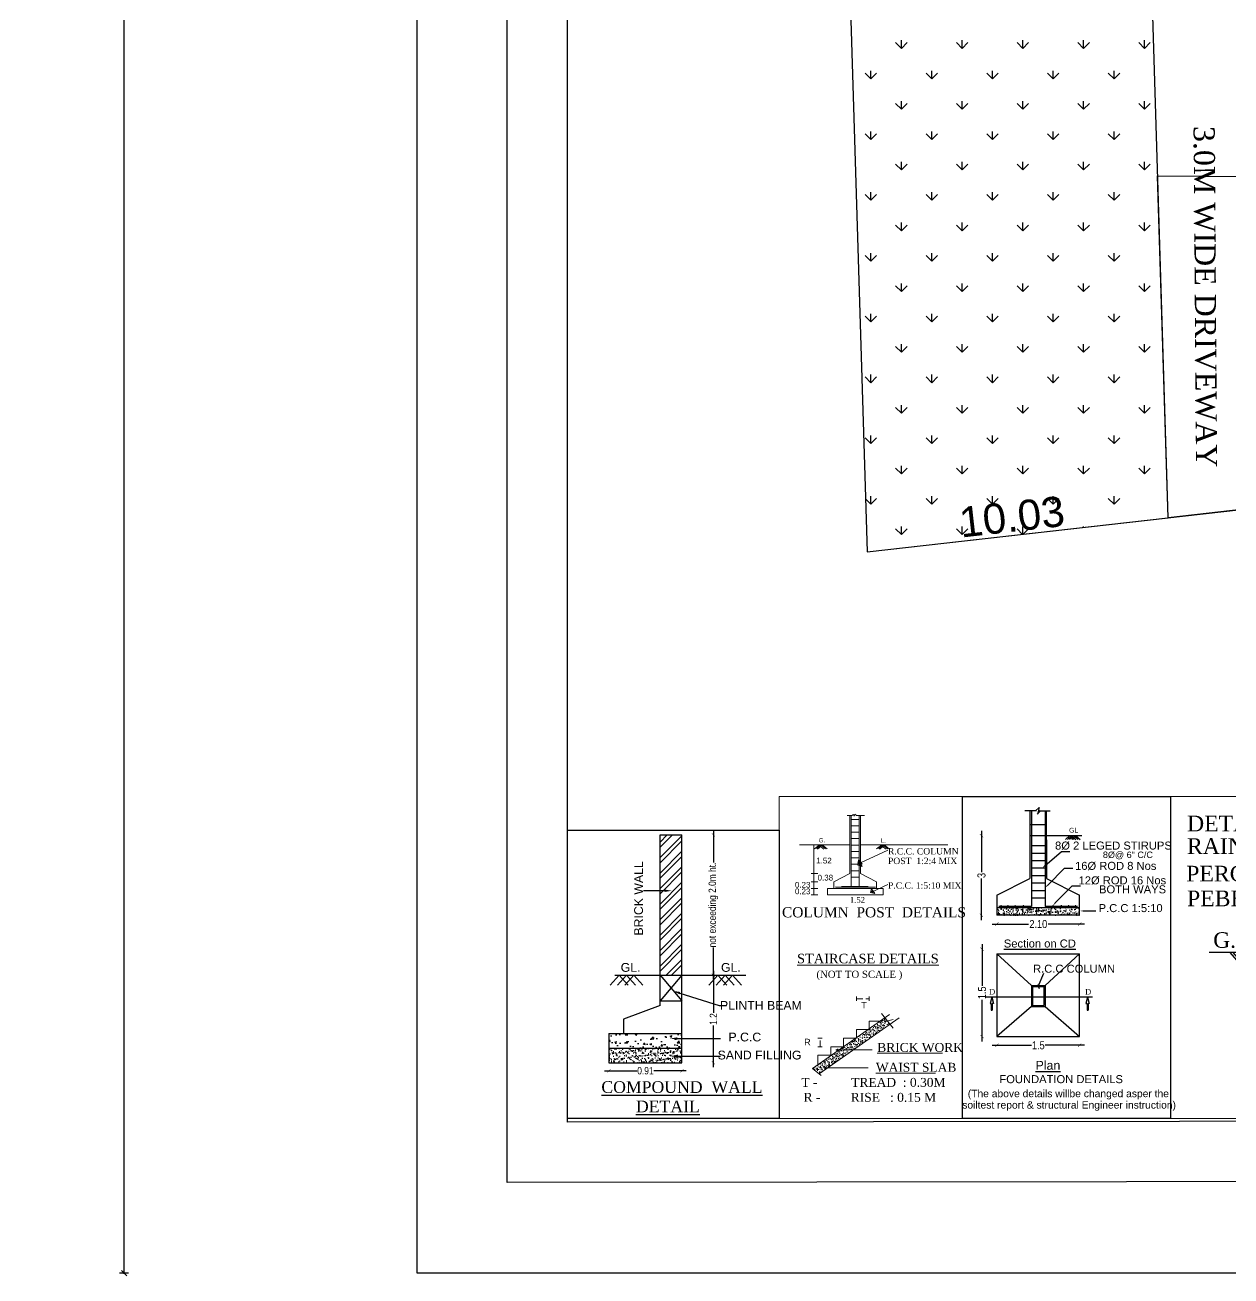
# Model space of a CAD drawing. Header units: metres. Extents: x 0 to 2231, y 0 to 2243.
# Drawn here: x 1874.07 to 1913.99, y 2121.36 to 2162.76 of the extents above; entities that cross this region are included whole.
import ezdxf

# ---------------------------------------------------------------- set-up
doc = ezdxf.new("R2010")
doc.units = ezdxf.units.M
doc.linetypes.add('DASHED2', pattern=[0.375, 0.25, -0.125])
for name, color, linetype in [('00', 7, 'Continuous'), ('AS_AT_SITE', 6, 'Continuous'), ('FMB_OR_PLR', 70, 'Continuous'), ('OSR_PLAN', 7, 'Continuous'), ('PLOT_BOUNDARY', 70, 'Continuous'), ('SUPER_IMPOSED', 5, 'Continuous'), ('TWO_WHEELER_DRIVE_WAY', 7, 'Continuous')]:
    doc.layers.add(name, color=color, linetype=linetype)
doc.styles.add('00', font='romantic.ttf')
doc.styles.add('DIM', font='swissc.ttf')
doc.styles.add('RD', font='swissel.ttf')
doc.styles.add('rt', font='times.ttf')
doc.styles.get("Standard").update_dxf_attribs({"font": 'arial.ttf'})
doc.dimstyles.new('APP', dxfattribs={"dimscale": 0, "dimtxt": 0.23, "dimasz": 0.1, "dimexe": 0.18, "dimexo": 0.0625, "dimgap": 0, "dimtad": 0, "dimzin": 4, "dimdsep": 46, "dimtxsty": 'Standard', "dimblk1": 'OBLIQUE', "dimblk2": 'OBLIQUE', "dimsah": 1, "dimcen": 0.09, "dimse1": 1, "dimse2": 1, "dimclrt": 4, "dimadec": 0, "dimazin": 0, "dimtfac": 1, "dimtmove": 0, "dimatfit": 3, "dimldrblk": 'OBLIQUE', "dimfxl": 0, "dimtolj": 1, "dimtzin": 0, "dimarcsym": 0})
doc.dimstyles.new('Din', dxfattribs={"dimscale": 0, "dimtxt": 0.25, "dimasz": 0.1, "dimexe": 0.15, "dimexo": 0.15, "dimgap": 0.03, "dimtad": 0, "dimzin": 0, "dimdsep": 46, "dimtxsty": 'DIM', "dimblk": 'ARCHTICK', "dimcen": 0.09, "dimdle": 0.15, "dimse1": 1, "dimse2": 1, "dimclrd": 256, "dimclre": 256, "dimclrt": 7, "dimadec": 0, "dimazin": 3, "dimtfac": 1, "dimtofl": 0, "dimtmove": 1, "dimatfit": 3, "dimfxl": 0, "dimtolj": 1, "dimtzin": 0, "dimarcsym": 0})
doc.dimstyles.get("Standard").update_dxf_attribs({"dimtxt": 0.18, "dimasz": 0.18, "dimexe": 0.18, "dimexo": 0.0625, "dimgap": 0.09, "dimtad": 0, "dimtih": 1, "dimtoh": 1, "dimdec": 4, "dimzin": 0, "dimdsep": 46, "dimtxsty": 'Standard', "dimcen": 0.09, "dimadec": 0, "dimazin": 0, "dimtfac": 1, "dimtdec": 4, "dimtofl": 0, "dimtmove": 0, "dimatfit": 3, "dimfxl": 0, "dimtolj": 1, "dimtzin": 0, "dimarcsym": 0})
doc.dimstyles.new('STANDARD$0', dxfattribs={"dimtxt": 0.25, "dimasz": 0.18, "dimexe": 0.15, "dimexo": 0.15, "dimgap": 0.1, "dimtad": 0, "dimzin": 0, "dimdsep": 46, "dimtxsty": 'Standard', "dimblk": 'OBLIQUE', "dimcen": 0.0625, "dimdle": 0.02, "dimadec": 0, "dimazin": 0, "dimtfac": 1, "dimtix": 1, "dimtofl": 0, "dimtmove": 2, "dimatfit": 3, "dimldrblk": 'OBLIQUE', "dimfxl": 0, "dimtolj": 1, "dimtzin": 0, "dimarcsym": 0})

# ---------------------------------------------------------------- blocks, each defined once
blk = doc.blocks.new('*D378')
at = {"layer": 'Defpoints', "color": 0}
for p in [(2010.057, 2157.543), (1901.946, 2145.323), (1902.107, 2143.894)]:
    blk.add_point(p, dxfattribs=at)
at = {"color": 0, "insert": (1962.949, 2150.771), "char_height": 1.2, "attachment_point": 5, "rotation": 6.4491}
blk.add_mtext('\\A1;108.80', dxfattribs=at)
blk = doc.blocks.new('*D464')
at = {"layer": 'Defpoints', "color": 0}
for p in [(1899.35, 2201.67), (1900.22, 2201.697), (1901.946, 2145.323)]:
    blk.add_point(p, dxfattribs=at)
at = {"color": 0, "insert": (1900.072, 2178.099), "char_height": 1.2, "attachment_point": 5, "rotation": 180}
blk.add_mtext('\\A1;56.4000', dxfattribs=at)
blk = doc.blocks.new('*D465')
at = {"layer": 'Defpoints', "color": 0}
for p in [(1911.842, 2147.06), (1911.911, 2146.449), (1901.946, 2145.323)]:
    blk.add_point(p, dxfattribs=at)
at = {"color": 0, "insert": (1906.739, 2146.483), "char_height": 1, "attachment_point": 5, "rotation": 6.4491}
blk.add_mtext('\\A1;10.03', dxfattribs=at)
blk = doc.blocks.new('*D467')
at = {"layer": 'Defpoints', "color": 0}
for p in [(1910.22, 2201.697), (1911.26, 2146.429), (1911.911, 2146.449)]:
    blk.add_point(p, dxfattribs=at)
at = {"color": 0, "insert": (1910.416, 2174), "char_height": 1, "attachment_point": 5, "rotation": 180}
blk.add_mtext('\\A1;55.2730', dxfattribs=at)
blk = doc.blocks.new('*D468')
at = {"layer": 'Defpoints', "color": 0}
for p in [(1900.22, 2201.696), (1901.002, 2201.72), (1901.946, 2145.323)]:
    blk.add_point(p, dxfattribs=at)
at = {"color": 0, "insert": (1901.865, 2173.534), "char_height": 1, "attachment_point": 5, "rotation": 91.7529}
blk.add_mtext('\\A1;56.40', dxfattribs=at)
blk = doc.blocks.new('_Oblique')
at = {"color": 0, "lineweight": -2}
blk.add_line((-0.5, -0.5), (0.5, 0.5), dxfattribs=at)
blk = doc.blocks.new('_ArchTick')
at = {"color": 0, "linetype": 'ByBlock', "const_width": 0.15}
blk.add_lwpolyline([(-0.5, -0.5), (0.5, 0.5)], dxfattribs=at)
blk = doc.blocks.new('*D25')
at = {"lineweight": -2}
for p, q in [((0.616, 5.444), (0.616, 4.144)), ((0.616, 2.413), (0.616, 3.713))]:
    blk.add_line(p, q, dxfattribs=at)
at = {"layer": 'Defpoints', "color": 0}
for p in [(0.616, 5.294), (1.021, 5.294), (1.021, 2.563)]:
    blk.add_point(p, dxfattribs=at)
at = {"lineweight": -2, "xscale": 0.1, "yscale": 0.1, "zscale": 0.1}
for p, rotation in [((0.616, 5.294), 90), ((0.616, 2.563), 270)]:
    blk.add_blockref('_ArchTick', p, dxfattribs=dict(at, rotation=rotation))
at = {"color": 7, "insert": (0.616, 3.929), "char_height": 0.25, "attachment_point": 5, "rotation": 90, "style": 'DIM'}
blk.add_mtext('\\A1;1.5', dxfattribs=at)
blk = doc.blocks.new('*D26')
at = {"lineweight": -2}
for p, q in [((0.929, 2.289), (2.157, 2.289)), ((3.816, 2.289), (2.588, 2.289))]:
    blk.add_line(p, q, dxfattribs=at)
at = {"layer": 'Defpoints', "color": 0}
for p in [(1.079, 2.563), (3.666, 2.563), (3.666, 2.289)]:
    blk.add_point(p, dxfattribs=at)
at = {"lineweight": -2, "xscale": 0.1, "yscale": 0.1, "zscale": 0.1, "rotation": 180}
blk.add_blockref('_ArchTick', (1.079, 2.289), dxfattribs=at)
at = {"lineweight": -2, "xscale": 0.1, "yscale": 0.1, "zscale": 0.1}
blk.add_blockref('_ArchTick', (3.666, 2.289), dxfattribs=at)
at = {"color": 7, "insert": (2.373, 2.289), "char_height": 0.25, "attachment_point": 5, "style": 'DIM'}
blk.add_mtext('\\A1;1.5', dxfattribs=at)
blk = doc.blocks.new('*D27')
at = {"lineweight": -2}
for p, q in [((0.598, 8.986), (0.598, 7.692)), ((0.598, 6.201), (0.598, 7.496))]:
    blk.add_line(p, q, dxfattribs=at)
at = {"layer": 'Defpoints', "color": 0}
for p in [(0.598, 8.836), (2.719, 8.836), (1.685, 6.351)]:
    blk.add_point(p, dxfattribs=at)
at = {"lineweight": -2, "xscale": 0.1, "yscale": 0.1, "zscale": 0.1}
for p, rotation in [((0.598, 8.836), 90), ((0.598, 6.351), 270)]:
    blk.add_blockref('_ArchTick', p, dxfattribs=dict(at, rotation=rotation))
at = {"color": 7, "insert": (0.598, 7.594), "char_height": 0.25, "attachment_point": 5, "rotation": 90, "style": 'DIM'}
blk.add_mtext('\\A1;3', dxfattribs=at)
blk = doc.blocks.new('*D28')
at = {"lineweight": -2}
for p, q in [((0.929, 6.076), (2.068, 6.076)), ((3.816, 6.076), (2.677, 6.076))]:
    blk.add_line(p, q, dxfattribs=at)
at = {"layer": 'Defpoints', "color": 0}
for p in [(1.079, 6.351), (3.666, 6.351), (3.666, 6.076)]:
    blk.add_point(p, dxfattribs=at)
at = {"lineweight": -2, "xscale": 0.1, "yscale": 0.1, "zscale": 0.1, "rotation": 180}
blk.add_blockref('_ArchTick', (1.079, 6.076), dxfattribs=at)
at = {"lineweight": -2, "xscale": 0.1, "yscale": 0.1, "zscale": 0.1}
blk.add_blockref('_ArchTick', (3.666, 6.076), dxfattribs=at)
at = {"color": 7, "insert": (2.373, 6.076), "char_height": 0.25, "attachment_point": 5, "style": 'DIM'}
blk.add_mtext('\\A1;2.10', dxfattribs=at)
blk = doc.blocks.new('A$C70107E65')
at = {"layer": '00', "lineweight": 5}
h = blk.add_hatch(dxfattribs=at)
h.set_pattern_fill('AR-CONC', scale=0.027986, style=0)
h.set_pattern_definition([(50, (-79.38263, -17.2793), (0.2007343, -0.01756198), [0.0209897, -0.23088666]), (355, (-79.38263, -17.2793), (-0.0388313, 0.21051046), [0.01679176, -0.18470933]), (100.4514, (-79.3659, -17.28076), (0.16190315, 0.19294835), [0.0178385, -0.19622347]), (46.1842, (-79.38263, -17.22332), (0.2986809, -0.0463226), [0.0314845, -0.34633]), (96.6356, (-79.35774, -17.22718), (0.26157715, 0.2726192), [0.0267577, -0.2943352]), (351.1842, (-79.38263, -17.22332), (0.2615769, 0.2726194), [0.0251876, -0.277064]), (21, (-79.35465, -17.23732), (0.16705197, -0.11267798), [0.0209897, -0.23088666]), (326, (-79.35465, -17.23732), (0.06809487, 0.2029424), [0.01679176, -0.18470933]), (71.4514, (-79.34072, -17.2467), (0.2351469, 0.09026423), [0.0178385, -0.19622347]), (37.5, (-79.38263, -17.279296), (0.00340309, 0.093164545), [0, -0.18247043, 0, -0.18750795, 0, -0.18540898]), (7.5, (-79.38263, -17.2793), (0.07362333, 0.11038109), [0, -0.10690752, 0, -0.17827249, 0, -0.07066531]), (327.5, (-79.44504, -17.279296), (0.149396943, -0.006312265), [0, -0.06996565, 0, -0.21829284, 0, -0.2896578]), (317.5, (-79.47303, -17.2793), (0.163212, 0.02801564), [0, -0.09095535, 0, -0.14496884, 0, -0.20569902])])
h.paths.add_polyline_path([(4.757, 4.2), (4.551, 4.455), (3.94, 4.027), (3.94, 3.99), (3.887, 3.99), (3.437, 3.674), (3.437, 3.654), (3.408, 3.654), (2.933, 3.321), (2.933, 3.318), (2.929, 3.318), (1.717, 2.469), (1.818, 2.385), (1.976, 2.251)])
at = {"layer": '00', "color": 7, "lineweight": 5}
for p, q in [((3.075, 12.384), (3.262, 12.384)), ((3.182, 12.384), (3.075, 12.384)), ((3.182, 11.732), (3.182, 12.384)), ((3.238, 11.732), (3.238, 12.384)), ((3.262, 12.384), (3.328, 12.421)), ((3.328, 12.421), (3.352, 12.352)), ((3.352, 12.352), (3.378, 12.432)), ((3.378, 12.432), (3.448, 12.384)), ((3.448, 12.384), (3.759, 12.384)), ((3.546, 11.725), (3.546, 12.378)), ((3.602, 11.732), (3.602, 12.384)), ((3.238, 12.232), (3.546, 12.232)), ((3.238, 11.98), (3.546, 11.98)), ((3.182, 11.232), (3.182, 11.732)), ((3.238, 11.232), (3.238, 11.732)), ((3.238, 11.728), (3.546, 11.728)), ((3.238, 11.476), (3.546, 11.476)), ((3.546, 11.225), (3.546, 11.725)), ((3.602, 11.232), (3.602, 11.732)), ((1.768, 11.232), (1.202, 11.232)), ((1.768, 11.232), (3.182, 11.232)), ((1.768, 11.232), (1.768, 9.273)), ((1.799, 11.078), (1.982, 11.224)), ((1.874, 11.084), (2.058, 11.23)), ((1.913, 11.067), (2.119, 11.23)), ((1.929, 11.081), (2.113, 11.227)), ((2.167, 11.061), (1.961, 11.224)), ((2.231, 11.075), (2.037, 11.23)), ((2.287, 11.078), (2.103, 11.224)), ((3.182, 11.232), (3.182, 10.113)), ((3.238, 11.232), (3.238, 9.601)), ((3.238, 11.224), (3.546, 11.224)), ((3.238, 10.973), (3.546, 10.973)), ((3.238, 10.973), (3.546, 10.973)), ((3.238, 10.973), (3.546, 10.973)), ((3.546, 11.225), (3.546, 9.599)), ((3.602, 11.232), (5.24, 11.232)), ((3.602, 11.232), (3.602, 10.113)), ((3.602, 10.521), (4.669, 11.022)), ((4.233, 11.078), (4.417, 11.224)), ((4.308, 11.084), (4.492, 11.23)), ((4.348, 11.067), (4.553, 11.23)), ((4.364, 11.081), (4.547, 11.227)), ((4.602, 11.061), (4.396, 11.224)), ((4.666, 11.075), (4.471, 11.23)), ((4.721, 11.078), (4.538, 11.224)), ((5.24, 11.232), (7.025, 11.232)), ((3.238, 10.721), (3.546, 10.721)), ((3.238, 10.469), (3.546, 10.469)), ((3.238, 10.469), (3.546, 10.469)), ((3.489, 10.515), (3.535, 10.656)), ((3.489, 10.431), (3.535, 10.572)), ((3.668, 10.47), (3.489, 10.515)), ((3.668, 10.386), (3.489, 10.431)), ((3.579, 10.602), (3.528, 10.531)), ((3.579, 10.518), (3.528, 10.447)), ((3.581, 10.6), (3.53, 10.529)), ((3.581, 10.516), (3.53, 10.445)), ((3.535, 10.656), (3.668, 10.47)), ((3.599, 10.567), (3.535, 10.656)), ((3.535, 10.572), (3.668, 10.386)), ((3.599, 10.483), (3.535, 10.572)), ((3.599, 10.567), (3.548, 10.496)), ((3.599, 10.483), (3.548, 10.412)), ((3.579, 10.602), (3.619, 10.531)), ((3.579, 10.518), (3.619, 10.447)), ((3.581, 10.6), (3.621, 10.529)), ((3.581, 10.516), (3.621, 10.445)), ((3.599, 10.567), (3.64, 10.496)), ((3.599, 10.483), (3.64, 10.412)), ((1.919, 10.113), (1.668, 10.113)), ((1.768, 10.113), (1.919, 10.113)), ((2.552, 9.777), (3.182, 10.113)), ((3.238, 10.217), (3.546, 10.217)), ((3.238, 10.217), (3.546, 10.217)), ((3.238, 10.217), (3.546, 10.217)), ((3.238, 9.965), (3.546, 9.965)), ((3.602, 10.113), (4.231, 9.777)), ((1.919, 9.777), (1.668, 9.777)), ((1.919, 9.525), (1.668, 9.525)), ((1.768, 9.777), (1.919, 9.777)), ((1.768, 9.525), (1.919, 9.525)), ((2.552, 9.525), (2.3, 9.525)), ((2.3, 9.273), (2.3, 9.525)), ((2.552, 9.525), (2.552, 9.777)), ((2.552, 9.525), (4.231, 9.525)), ((3.182, 9.525), (2.552, 9.525)), ((2.616, 9.568), (4.183, 9.568)), ((2.854, 9.601), (3.238, 9.601)), ((3.182, 9.525), (3.602, 9.525)), ((3.182, 9.525), (3.602, 9.525)), ((3.238, 9.601), (3.546, 9.601)), ((3.898, 9.599), (3.546, 9.599)), ((3.988, 9.366), (4.034, 9.508)), ((4.167, 9.322), (3.988, 9.366)), ((4.078, 9.454), (4.027, 9.383)), ((4.029, 9.381), (4.669, 9.682)), ((4.08, 9.452), (4.029, 9.381)), ((4.098, 9.418), (4.034, 9.508)), ((4.034, 9.508), (4.167, 9.322)), ((4.098, 9.418), (4.047, 9.347)), ((4.078, 9.454), (4.119, 9.383)), ((4.08, 9.452), (4.12, 9.381)), ((4.098, 9.418), (4.139, 9.347)), ((4.231, 9.525), (4.231, 9.777)), ((4.231, 9.525), (4.483, 9.525)), ((4.483, 9.273), (4.483, 9.525)), ((1.919, 9.273), (1.668, 9.273)), ((1.768, 9.273), (1.919, 9.273)), ((2.552, 9.273), (2.3, 9.273)), ((2.552, 9.273), (4.231, 9.273)), ((3.182, 9.273), (2.552, 9.273)), ((3.182, 9.273), (3.602, 9.273)), ((4.231, 9.273), (4.483, 9.273)), ((1.718, 2.47), (4.731, 4.581)), ((1.983, 2.256), (5.117, 4.452)), ((4.42, 4.618), (4.878, 4.051)), ((3.437, 3.654), (3.437, 3.99)), ((3.437, 3.99), (3.94, 3.99)), ((3.94, 3.99), (3.94, 4.326)), ((3.94, 4.326), (4.444, 4.326)), ((4.878, 4.38), (4.53, 4.289)), ((2.933, 3.318), (2.933, 3.654)), ((2.933, 3.654), (3.437, 3.654)), ((1.925, 2.615), (1.925, 2.982)), ((1.925, 2.982), (2.429, 2.982)), ((2.429, 2.982), (2.429, 3.318)), ((2.429, 3.318), (2.933, 3.318)), ((2.638, 3.191), (4.059, 3.191)), ((4.256, 3.059), (6.816, 3.059)), ((1.718, 2.47), (2.056, 2.184)), ((2.353, 2.493), (2.165, 2.493)), ((2.356, 2.487), (3.895, 2.487)), ((4.202, 2.281), (6.544, 2.281))]:
    blk.add_line(p, q, dxfattribs=at)
at = {"layer": '00', "color": 7, "linetype": 'DASHED2', "lineweight": 5}
for p, q in [((3.437, 5.284), (3.437, 5.113)), ((3.437, 5.191), (3.437, 5.284)), ((3.437, 5.199), (3.94, 5.199)), ((3.94, 5.292), (3.94, 5.121)), ((3.94, 5.199), (3.94, 5.292)), ((2.022, 3.654), (1.929, 3.654)), ((1.929, 3.654), (2.1, 3.654)), ((2.022, 3.318), (2.022, 3.654)), ((2.022, 3.318), (1.929, 3.318)), ((1.929, 3.318), (2.1, 3.318))]:
    blk.add_line(p, q, dxfattribs=at)
at = {"layer": '00', "color": 7, "lineweight": 9}
blk.add_lwpolyline([(0.409, 13.124), (7.593, 13.124), (7.593, 0.5), (0.409, 0.5)], close=True, dxfattribs=at)
at = {"layer": '00', "color": 7, "lineweight": 5, "const_width": 0.0157}
for points in [[(2.611, 9.583, 1), (2.627, 9.583, 1)], [(2.848, 9.583, 1), (2.864, 9.583, 1)], [(3.093, 9.583, 1), (3.108, 9.583, 1)], [(3.375, 9.583, 1), (3.39, 9.583, 1)], [(3.632, 9.583, 1), (3.647, 9.583, 1)], [(3.893, 9.583, 1), (3.909, 9.583, 1)], [(4.15, 9.583, 1), (4.166, 9.583, 1)]]:
    blk.add_lwpolyline(points, format="xyb", close=True, dxfattribs=at)
at = {"layer": '00', "color": 7, "lineweight": 5}
for centre, radius, start, end in [((2.719, 3.178), 0.0487, 92.3395, 207.4616), ((2.299, 2.494), 0.0672, 101.5807, 215.4754)]:
    blk.add_arc(centre, radius, start, end, dxfattribs=at)
for points in [[(3.535, 10.656), (3.668, 10.47), (3.489, 10.515), (3.535, 10.656)], [(3.535, 10.572), (3.668, 10.386), (3.489, 10.431), (3.535, 10.572)], [(3.528, 10.531), (3.579, 10.602), (3.619, 10.531), (3.528, 10.531)], [(3.528, 10.447), (3.579, 10.518), (3.619, 10.447), (3.528, 10.447)], [(3.53, 10.529), (3.581, 10.6), (3.621, 10.529), (3.53, 10.529)], [(3.53, 10.445), (3.581, 10.516), (3.621, 10.445), (3.53, 10.445)], [(3.548, 10.496), (3.599, 10.567), (3.64, 10.496), (3.548, 10.496)], [(3.548, 10.412), (3.599, 10.483), (3.64, 10.412), (3.548, 10.412)], [(4.034, 9.508), (4.167, 9.322), (3.988, 9.366), (4.034, 9.508)], [(4.027, 9.383), (4.078, 9.454), (4.119, 9.383), (4.027, 9.383)], [(4.029, 9.381), (4.08, 9.452), (4.12, 9.381), (4.029, 9.381)], [(4.047, 9.347), (4.098, 9.418), (4.139, 9.347), (4.047, 9.347)]]:
    blk.add_solid(points, dxfattribs=at)
at = {"layer": '00', "color": 7, "lineweight": 5, "style": '00'}
for s, height, p in [('R.C.C. COLUMN', 0.25, (4.676, 10.855)), ('POST  1:2:4 MIX', 0.25, (4.676, 10.478)), ('P.C.C. 1:5:10 MIX', 0.25, (4.676, 9.515)), ('1.52', 0.2239, (3.183, 8.962)), ('COLUMN  POST  DETAILS', 0.4, (0.52, 8.389)), ('(NOT TO SCALE )', 0.27986, (1.871, 6.018)), ('BRICK WORK', 0.35, (4.256, 3.115)), ('WAIST SLAB', 0.35, (4.202, 2.337)), ('T -          TREAD  : 0.30M', 0.35, (1.28, 1.745)), ('R -         RISE   : 0.15 M', 0.35, (1.366, 1.159))]:
    blk.add_text(s, height=height, dxfattribs=at).set_placement(p)
at = {"layer": '00', "color": 7, "lineweight": 5, "attachment_point": 1}
for s, insert, char_height, width in [('{\\fArial|b0|i0|c0|p34; G. }', (1.899, 11.497), 0.16792, 4.77865), ('{\\fArial|b0|i0|c0|p34; L.}', (4.333, 11.483), 0.16792, 4.77865), ('{\\fArial|b0|i0|c0|p34;1.52}', (1.862, 10.727), 0.22389, 4.77807), ('{\\fArial|b0|i0|c0|p34;0.38}', (1.916, 10.058), 0.22389, 4.77865), ('{\\fArial|b0|i0|c0|p34;0.23}', (1.027, 9.779), 0.22389, 4.77865), ('{\\fArial|b0|i0|c0|p34;0.23}', (1.027, 9.521), 0.22389, 4.77865), ('{\\fRomantic|b0|i0|c2|p2;\\LSTAIRCASE DETAILS}', (1.11, 6.962), 0.37315, 14.52565), ('{\\fArial|b0|i0|c0|p34;T}', (3.628, 5.073), 0.25188, 14.52565), ('{\\fArial|b0|i0|c0|p34;R}', (1.389, 3.629), 0.25188, 14.52565)]:
    blk.add_mtext(s, dxfattribs=dict(at, insert=insert, char_height=char_height, width=width))
blk = doc.blocks.new('*D29')
at = {"lineweight": -2}
for p, q in [((4.978, 9.84), (4.978, 8.747)), ((4.978, 4.746), (4.978, 5.839))]:
    blk.add_line(p, q, dxfattribs=at)
at = {"layer": 'Defpoints', "color": 0}
for p in [(3.904, 9.69), (4.978, 9.69), (3.904, 4.896)]:
    blk.add_point(p, dxfattribs=at)
at = {"lineweight": -2, "xscale": 0.1, "yscale": 0.1, "zscale": 0.1}
for p, rotation in [((4.978, 9.69), 90), ((4.978, 4.896), 270)]:
    blk.add_blockref('_ArchTick', p, dxfattribs=dict(at, rotation=rotation))
at = {"color": 7, "insert": (4.978, 7.293), "char_height": 0.25, "attachment_point": 5, "rotation": 90, "style": 'DIM'}
blk.add_mtext('\\A1;not exceeding 2.0m ht.', dxfattribs=at)
blk = doc.blocks.new('*D30')
at = {"lineweight": -2}
for p, q in [((4.978, 5.046), (4.978, 3.616)), ((4.978, 1.754), (4.978, 3.183))]:
    blk.add_line(p, q, dxfattribs=at)
at = {"layer": 'Defpoints', "color": 0}
for p in [(4.392, 4.896), (4.978, 4.896), (4.392, 1.904)]:
    blk.add_point(p, dxfattribs=at)
at = {"lineweight": -2, "xscale": 0.1, "yscale": 0.1, "zscale": 0.1}
for p, rotation in [((4.978, 4.896), 90), ((4.978, 1.904), 270)]:
    blk.add_blockref('_ArchTick', p, dxfattribs=dict(at, rotation=rotation))
at = {"color": 7, "insert": (4.978, 3.4), "char_height": 0.25, "attachment_point": 5, "rotation": 90, "style": 'DIM'}
blk.add_mtext('\\A1;1.2', dxfattribs=at)
blk = doc.blocks.new('*D31')
at = {"lineweight": -2}
for p, q in [((1.26, 1.633), (2.375, 1.633)), ((4.054, 1.633), (2.939, 1.633))]:
    blk.add_line(p, q, dxfattribs=at)
at = {"layer": 'Defpoints', "color": 0}
for p in [(1.41, 2.124), (3.904, 2.124), (1.41, 1.633)]:
    blk.add_point(p, dxfattribs=at)
at = {"lineweight": -2, "xscale": 0.1, "yscale": 0.1, "zscale": 0.1, "rotation": 180}
blk.add_blockref('_ArchTick', (1.41, 1.633), dxfattribs=at)
at = {"lineweight": -2, "xscale": 0.1, "yscale": 0.1, "zscale": 0.1}
blk.add_blockref('_ArchTick', (3.904, 1.633), dxfattribs=at)
at = {"color": 7, "insert": (2.657, 1.633), "char_height": 0.25, "attachment_point": 5, "style": 'DIM'}
blk.add_mtext('\\A1;0.91', dxfattribs=at)
blk = doc.blocks.new('*D568')
at = {"color": 0, "lineweight": -2}
for p, q in [((1877.499, 2233.422), (1877.199, 2233.422)), ((1877.349, 2233.442), (1877.349, 2187.681)), ((1877.349, 2121.433), (1877.349, 2167.194)), ((1877.499, 2121.453), (1877.199, 2121.453))]:
    blk.add_line(p, q, dxfattribs=at)
at = {"layer": 'Defpoints', "color": 0}
for p in [(1887.05, 2233.422), (1877.349, 2121.453), (1887.05, 2121.453)]:
    blk.add_point(p, dxfattribs=at)
at = {"color": 0, "lineweight": -2, "xscale": 0.18, "yscale": 0.18, "zscale": 0.18}
for p, rotation in [((1877.349, 2233.422), 90), ((1877.349, 2121.453), 270)]:
    blk.add_blockref('_Oblique', p, dxfattribs=dict(at, rotation=rotation))
at = {"color": 0, "insert": (1877.349, 2177.437), "char_height": 5, "attachment_point": 5, "rotation": 90}
blk.add_mtext('\\A1;111.97', dxfattribs=at)
blk = doc.blocks.new('A$C24B026FE')
h = blk.add_hatch()
h.set_pattern_fill('AR-SAND', color=0, scale=0.02)
h.set_pattern_definition([(37.5, (-99.469444, -36.216955), (-0.001259867, 0.038536475), [0, -0.0304, 0, -0.034, 0, -0.0325]), (7.5, (-99.469444, -36.216955), (0.035395534, 0.056442921), [0, -0.0164, 0, -0.0274, 0, -0.0105]), (327.5, (-99.494044, -36.216955), (0.062282837, 0.000113181), [0, -0.01, 0, -0.036, 0, -0.047]), (317.5, (-99.494044, -36.216955), (0.060122532, 0.01755351), [0, -0.005, 0, -0.0236, 0, -0.027])])
h.paths.add_polyline_path([(2.899, 2.334), (1.899, 2.334), (1.899, 2.099), (2.899, 2.099)])
h = blk.add_hatch()
h.set_pattern_fill('GRAVEL', color=0, scale=0.5)
h.set_pattern_definition([(228.012788, (-99.109444, -35.716955), (-4, -4.5), [0.067268, -6.659544]), (184.96974, (-99.154444, -35.766955), (6, 0.5), [0.115434, -11.4279624]), (132.510447, (-99.269444, -35.776955), (5, -5.5), [0.081394, -8.0580163]), (267.27369, (-99.464444, -35.901955), (0.5, 10), [0.105119, -10.406779]), (292.833654, (-99.469444, -36.006955), (-2.5, 6), [0.1030775, -10.2046866]), (357.27369, (-99.429444, -36.101955), (-10, 0.5), [0.105119, -10.406779]), (37.69424, (-99.324444, -36.106955), (-6.5, -5), [0.1390145, -13.7624243]), (72.255328, (-99.214444, -36.021955), (3.5, 11), [0.131244, -12.9931607]), (121.429566, (-99.174444, -35.896955), (-4, 6.5), [0.105475, -10.4420366]), (175.23636, (-99.229444, -35.806955), (5.5, -0.5), [0.120416, -5.9003813]), (222.397438, (-99.349444, -35.796955), (-6, -5.5), [0.155724, -15.4166875]), (138.814075, (-98.969444, -35.906955), (-3.5, 3), [0.0531505, -5.2619224]), (171.469234, (-99.009444, -35.871955), (6.5, -1), [0.1011185, -10.0107557]), (225, (-99.10944, -35.85696), (-1e-16, -0.5), [0.0707105, -0.6363963]), (203.19859, (-99.144444, -35.796955), (2.5, 1), [0.038079, -3.7698076]), (291.80141, (-99.17944, -35.81196), (-0.5, 1.5), [0.0538515, -2.638731]), (30.96376, (-99.15944, -35.861955), (1.5, 1), [0.0874645, -2.8280114]), (161.56505, (-99.08444, -35.81696), (1, -0.5), [0.0632455, -1.5178933]), (16.38954, (-99.469444, -35.811955), (5, 1.5), [0.0886, -8.7714226]), (70.346176, (-99.384444, -35.786955), (-2, -5.5), [0.0743305, -7.3587039]), (293.19859, (-99.084444, -35.716955), (-1, 2.5), [0.0761575, -3.731729]), (343.61046, (-99.054444, -35.786955), (-5, 1.5), [0.0886, -8.7714226]), (339.443955, (-99.469444, -36.121955), (-2.5, 1), [0.08544, -4.1865619]), (294.77514, (-99.389444, -36.151955), (-2.5, 5.5), [0.071589, -7.0873215]), (66.80141, (-99.079444, -36.216955), (1, 2.5), [0.0761575, -3.731729]), (17.354025, (-99.049444, -36.146955), (-6.5, -2), [0.0838155, -8.2977118]), (69.443955, (-99.324444, -36.216955), (-1, -2.5), [0.04272, -4.2292819]), (101.30993, (-99.10944, -36.21696), (-0.5, 2), [0.025495, -2.5240148]), (165.96376, (-99.11444, -36.19196), (1.5, -0.5), [0.1030775, -1.9584753]), (186.009006, (-99.214444, -36.166955), (5, 0.5), [0.095525, -9.4569616]), (303.69007, (-99.15944, -35.90696), (-0.5, 1), [0.072111, -1.7306646]), (353.157227, (-99.119444, -35.966955), (8.5, -1), [0.125897, -12.4637813]), (60.945396, (-98.994444, -35.981955), (-2, -3.5), [0.051478, -5.096337]), (90, (-98.96944, -35.93696), (-0.5, 0.5), [0.03, -0.47]), (120.256437, (-99.224444, -36.151955), (2, -3.5), [0.069462, -6.87676]), (48.012788, (-99.259444, -36.091955), (4, 4.5), [0.134536, -6.592276]), (0, (-99.16944, -35.99196), (0.5, 0.5), [0.13, -0.37]), (325.304846, (-99.039444, -35.991955), (5, -3.5), [0.079057, -7.8266372]), (254.054604, (-98.974444, -36.036955), (-0.5, -2), [0.072801, -3.567254]), (207.645975, (-98.994444, -36.106955), (-9.5, -5), [0.1185325, -11.734737]), (175.426079, (-99.099444, -36.161955), (-6.5, 0.5), [0.1253995, -12.4145367])])
h.paths.add_polyline_path([(2.899, 2.099), (1.899, 2.099), (1.899, 0.834), (2.899, 0.834)])
at = {"color": 0}
for p, q in [((0.545, 2.334), (1.925, 2.334)), ((0.937, 2.215), (0.831, 2.334)), ((0.98, 2.215), (0.875, 2.334)), ((2.878, 2.334), (1.92, 2.334)), ((2.878, 2.334), (4.258, 2.334)), ((1.899, 2.099), (2.899, 2.099))]:
    blk.add_line(p, q, dxfattribs=at)
at = {"lineweight": 5}
blk.add_lwpolyline([(4.882, 0), (0, 0), (0, 4.512), (4.882, 4.512)], close=True, dxfattribs=at)
at = {"color": 0}
blk.add_lwpolyline([(1.899, 0.834), (2.899, 0.834), (2.899, 2.334), (1.899, 2.334)], close=True, dxfattribs=at)
at = {"color": 0, "style": '00'}
for s, p in [('DETAILED PLAN OF ', (0.233, 4.025)), ('RAINWATER ', (0.232, 3.708)), ('PERCULATION ', (0.222, 3.323)), ('PEBBLE  BED', (0.233, 2.976))]:
    blk.add_text(s, height=0.22, dxfattribs=at).set_placement(p)
at = {"color": 0, "char_height": 0.15, "width": 2.53027, "attachment_point": 1, "style": '00'}
for s, insert in [('\\A1;SAND', (2.791, 3.129)), ('{\\fRomantic|b0|i0|c2|p2;BRICK BATS}', (3.527, 1.897))]:
    blk.add_mtext(s, dxfattribs=dict(at, insert=insert))
at = {"color": 0, "insert": (0.6, 2.611), "char_height": 0.2179, "width": 2.53027, "attachment_point": 1}
blk.add_mtext('{\\fRomantic|b0|i0|c2|p2;G.L.}', dxfattribs=at)
at = {"color": 0, "insert": (1.252, 0.165), "char_height": 0.18, "width": 5.67971, "attachment_point": 1, "rotation": 90, "style": '00'}
blk.add_mtext('SAND FILLING', dxfattribs=at)
at = {"color": 0}
for points, override in [([(2.701, 2.136), (2.701, 2.615), (2.701, 2.879)], {"dimscale": 1, "dimasz": 0.1, "dimtad": 0}), ([(2.717, 1.601), (3.521, 1.601)], {"dimscale": 1, "dimgap": 0.09, "dimtad": 0})]:
    blk.add_leader(points, dimstyle='Standard', override=override, dxfattribs=at)
blk = doc.blocks.new('A$C322E27DF')
h = blk.add_hatch()
h.set_pattern_fill('AR-CONC', color=0, scale=0.029016, style=0)
h.set_pattern_definition([(50, (-13.39539, 1.9204), (0.2081174, -0.0182079), [0.0217617, -0.2393788]), (355, (-13.39539, 1.9204), (-0.0402595, 0.218253), [0.0174094, -0.191503]), (100.4514, (-13.37804, 1.91888), (0.167858, 0.200045), [0.0184946, -0.2034406]), (46.1842, (-13.39539, 1.97843), (0.3096665, -0.0480263), [0.0326426, -0.359068]), (96.6356, (-13.36958, 1.97443), (0.271198, 0.282646), [0.027742, -0.305161]), (351.1842, (-13.3954, 1.97843), (0.271198, 0.2826464), [0.026114, -0.2872545]), (21, (-13.36637, 1.96392), (0.1731962, -0.1168223), [0.0217617, -0.2393788]), (326, (-13.36637, 1.96392), (0.0705994, 0.2104067), [0.0174094, -0.191503]), (71.4514, (-13.35194, 1.95419), (0.2437957, 0.0935842), [0.0184946, -0.2034406]), (37.5, (-13.39539, 1.9204), (0.00352826, 0.09659117), [0, -0.1891818, 0, -0.1944046, 0, -0.1922284]), (7.5, (-13.39539, 1.9204), (0.0763312, 0.11444096), [0, -0.1108396, 0, -0.1848294, 0, -0.0732644]), (327.5, (-13.46009, 1.9204), (0.15489182, -0.00654443), [0, -0.072539, 0, -0.2263217, 0, -0.3003115]), (317.5, (-13.48911, 1.9204), (0.169215, 0.0290461), [0, -0.0943007, 0, -0.1503008, 0, -0.2132647])])
h.paths.add_polyline_path([(3.666, 6.351), (3.666, 6.584), (1.079, 6.584), (1.079, 6.351)])
at = {"color": 0}
for p, q in [((2.315, 9.614), (1.952, 9.614)), ((2.114, 9.614), (2.114, 7.498)), ((2.157, 9.614), (2.157, 6.628)), ((2.403, 9.717), (2.286, 9.615)), ((2.403, 9.717), (2.345, 9.506)), ((2.345, 9.506), (2.446, 9.619)), ((2.422, 9.617), (2.741, 9.617)), ((2.588, 9.614), (2.588, 6.628)), ((2.631, 8.705), (2.631, 9.614)), ((2.588, 9.179), (2.114, 9.179)), ((3.734, 8.836), (2.114, 8.836)), ((2.631, 8.705), (2.631, 7.498)), ((3.35, 8.836), (3.22, 8.713)), ((3.414, 8.836), (3.285, 8.713)), ((3.346, 8.836), (3.476, 8.713)), ((3.483, 8.836), (3.353, 8.713)), ((3.414, 8.836), (3.544, 8.713)), ((3.547, 8.836), (3.417, 8.713)), ((3.479, 8.836), (3.609, 8.713)), ((3.547, 8.836), (3.677, 8.713)), ((2.588, 8.515), (2.157, 8.515)), ((2.588, 8.282), (2.157, 8.282)), ((2.574, 7.899), (3.099, 8.345)), ((3.099, 8.345), (3.358, 8.345)), ((2.588, 8.049), (2.157, 8.049)), ((2.588, 7.817), (2.157, 7.817)), ((2.669, 7.293), (3.193, 7.826)), ((3.193, 7.826), (3.452, 7.826)), ((1.079, 6.98), (2.114, 7.498)), ((2.588, 7.584), (2.157, 7.584)), ((2.631, 7.498), (3.666, 6.98)), ((2.588, 7.351), (2.157, 7.351)), ((2.588, 7.118), (2.157, 7.118)), ((2.904, 6.736), (3.429, 7.269)), ((3.429, 7.269), (3.688, 7.269)), ((1.079, 6.98), (1.079, 6.351)), ((2.588, 6.885), (2.157, 6.885)), ((3.666, 6.351), (3.666, 6.98)), ((3.666, 6.584), (1.079, 6.584)), ((3.666, 6.351), (1.079, 6.351)), ((2.157, 6.628), (1.14, 6.628)), ((3.603, 6.628), (2.588, 6.628)), ((3.79, 6.486), (4.176, 6.486)), ((1.079, 5.15), (1.079, 2.563)), ((1.079, 5.15), (3.666, 5.15)), ((2.157, 4.162), (1.079, 5.15)), ((2.588, 4.162), (3.666, 5.15)), ((3.666, 2.563), (3.666, 5.15)), ((2.157, 4.162), (2.157, 3.497)), ((2.157, 4.162), (2.588, 4.162)), ((2.195, 4.124), (2.195, 3.535)), ((2.195, 4.124), (2.55, 4.124)), ((2.55, 4.124), (2.55, 3.535)), ((2.588, 4.162), (2.588, 3.497)), ((4.064, 3.79), (0.718, 3.79)), ((0.917, 3.79), (0.865, 3.6)), ((0.865, 3.6), (0.9, 3.6)), ((0.9, 3.6), (0.9, 3.386)), ((0.917, 3.79), (0.969, 3.6)), ((0.934, 3.6), (0.934, 3.386)), ((0.969, 3.6), (0.934, 3.6)), ((2.195, 3.535), (2.55, 3.535)), ((3.915, 3.79), (3.863, 3.6)), ((3.863, 3.6), (3.898, 3.6)), ((3.898, 3.6), (3.898, 3.386)), ((3.915, 3.79), (3.967, 3.6)), ((3.933, 3.6), (3.933, 3.386)), ((3.967, 3.6), (3.933, 3.6)), ((0.9, 3.386), (0.934, 3.386)), ((2.157, 3.497), (1.079, 2.563)), ((2.157, 3.497), (2.588, 3.497)), ((2.588, 3.497), (3.666, 2.563)), ((3.898, 3.386), (3.933, 3.386)), ((1.079, 2.563), (3.666, 2.563))]:
    blk.add_line(p, q, dxfattribs=at)
blk.add_lwpolyline([(6.502, 0), (0, 0), (0, 10.057), (6.502, 10.057)], close=True, dxfattribs=at)
at = {"color": 0, "const_width": 0.0192}
for points in [[(1.199, 6.656, 1), (1.218, 6.656, 1)], [(1.414, 6.656, 1), (1.434, 6.656, 1)], [(1.642, 6.656, 1), (1.661, 6.656, 1)], [(1.899, 6.656, 1), (1.919, 6.656, 1)], [(2.846, 6.656, -1), (2.826, 6.656, -1)], [(3.103, 6.656, -1), (3.084, 6.656, -1)], [(3.331, 6.656, -1), (3.311, 6.656, -1)], [(3.546, 6.656, -1), (3.527, 6.656, -1)]]:
    blk.add_lwpolyline(points, format="xyb", close=True, dxfattribs=at)
at = {"color": 0}
for points in [[(2.588, 7.885), (2.561, 7.912), (2.493, 7.817)], [(2.683, 7.28), (2.655, 7.307), (2.588, 7.211)], [(2.918, 6.722), (2.891, 6.749), (2.823, 6.653)], [(3.79, 6.466), (3.79, 6.505), (3.674, 6.486)]]:
    blk.add_solid(points, dxfattribs=at)
for s, height, p in [('GL', 0.1509, (3.336, 8.931)), ('8%%c 2 LEGED STIRUPS', 0.25, (2.897, 8.403)), ('8%%c@ 6" C/C', 0.2021, (4.392, 8.139)), ('16%%c ROD 8 Nos', 0.25, (3.522, 7.769)), ('12%%c ROD 16 Nos', 0.25, (3.632, 7.316)), ('BOTH WAYS', 0.25, (4.271, 7.036)), ('P.C.C 1:5:10', 0.25, (4.259, 6.45)), ('%%uSection on CD', 0.25, (1.296, 5.344)), (' R.C.C COLUMN', 0.25, (2.113, 4.557)), ('%%uPlan', 0.2779, (2.286, 1.526)), ('FOUNDATION DETAILS', 0.25, (1.158, 1.107)), ('(The above details willbe changed asper the', 0.23, (0.17, 0.669)), ('soiltest report & structural Engineer instruction)', 0.23, (-0.003, 0.313))]:
    blk.add_text(s, height=height, dxfattribs=at).set_placement(p)
at = {"color": 0, "style": 'rt'}
for p in [(0.84, 3.873), (3.838, 3.873)]:
    blk.add_text('D', height=0.173, dxfattribs=at).set_placement(p)
at = {"color": 0}
for base, p1, p2, text, picture, middle in [((0.598, 8.836), (1.685, 6.351), (2.719, 8.836), '3', '*D27', (0.598, 7.594)), ((0.616, 5.294), (1.021, 2.563), (1.021, 5.294), '1.5', '*D25', (0.616, 3.929))]:
    dim = blk.add_linear_dim(base=base, p1=p1, p2=p2, angle=90, text=text, dimstyle='Din', override={"dimscale": 1, "dimpost": '\\X'}, dxfattribs=at)
    dim.commit()
    dim.dimension.update_dxf_attribs({"geometry": picture, "text_midpoint": middle})
for base, p1, p2, text, picture, middle in [((3.666, 6.076), (1.079, 6.351), (3.666, 6.351), '2.10', '*D28', (2.373, 6.076)), ((3.666, 2.289), (1.079, 2.563), (3.666, 2.563), '1.5', '*D26', (2.373, 2.289))]:
    dim = blk.add_linear_dim(base=base, p1=p1, p2=p2, text=text, dimstyle='Din', override={"dimscale": 1, "dimpost": '\\X'}, dxfattribs=at)
    dim.commit()
    dim.dimension.update_dxf_attribs({"geometry": picture, "text_midpoint": middle, "dimtype": 128})
blk.add_leader([(2.373, 4.124), (2.543, 4.543)], dimstyle='APP', override={"dimscale": 1}, dxfattribs=at)
blk = doc.blocks.new('A$C617C5F09')
h = blk.add_hatch()
h.set_pattern_fill('ANSI32', color=0, scale=0.997397, style=0)
h.set_pattern_definition([(45, (-45.0813, 3.8297), (-0.2644747, 0.2644747), []), (45, (-44.90497, 3.8297), (-0.2644747, 0.2644747), [])])
h.paths.add_polyline_path([(3.904, 9.69), (3.156, 9.69), (3.156, 4.896), (3.904, 4.896)])
h = blk.add_hatch()
h.set_pattern_fill('AR-CONC', color=0, scale=0.083116, style=0)
h.set_pattern_definition([(50, (-61.83306, 2.3499), (0.5961608, -0.0521573), [0.0623373, -0.68571]), (355, (-61.83306, 2.3499), (-0.115325, 0.625195), [0.04987, -0.548568]), (100.4514, (-61.7834, 2.34557), (0.480836, 0.573037), [0.0529785, -0.582764]), (46.1842, (-61.83306, 2.51615), (0.887052, -0.1375734), [0.093506, -1.028565]), (96.6356, (-61.7591, 2.5047), (0.776858, 0.809652), [0.079468, -0.874146]), (351.1842, (-61.8331, 2.51615), (0.776857, 0.809652), [0.074805, -0.822852]), (21, (-61.74994, 2.4746), (0.4961276, -0.3346423), [0.0623373, -0.68571]), (326, (-61.74994, 2.4746), (0.202235, 0.6027185), [0.04987, -0.548568]), (71.4514, (-61.7086, 2.4467), (0.6983627, 0.2680757), [0.0529785, -0.582764]), (37.5, (-61.83306, 2.34991), (0.0101068, 0.27668935), [0, -0.5419189, 0, -0.5568798, 0, -0.550646]), (7.5, (-61.83306, 2.3499), (0.2186539, 0.3278208), [0, -0.3175046, 0, -0.5294514, 0, -0.2098689]), (327.5, (-62.0184, 2.34991), (0.4436939, -0.0187468), [0, -0.207791, 0, -0.6483078, 0, -0.8602546]), (317.5, (-62.10152, 2.3499), (0.4847233, 0.0832036), [0, -0.2701283, 0, -0.430543, 0, -0.6109055])])
h.paths.add_polyline_path([(1.41, 2.901), (1.41, 2.402), (3.904, 2.402), (3.904, 2.901)])
h = blk.add_hatch()
h.set_pattern_fill('AR-SAND', color=0, scale=0.083116, style=0)
h.set_pattern_definition([(37.5, (-61.83306, 2.34991), (-0.00523578, 0.16015063), [0, -0.1263369, 0, -0.14129786, 0, -0.13506413]), (7.5, (-61.83306, 2.34991), (0.14709745, 0.2345666), [0, -0.06815544, 0, -0.11386945, 0, -0.0436361]), (327.5, (-61.93529, 2.34991), (0.25883622, 0.00047036), [0, -0.0415582, 0, -0.1496095, 0, -0.1953235]), (317.5, (-61.9353, 2.34991), (0.2498584, 0.0729492), [0, -0.0207791, 0, -0.09807734, 0, -0.11220712])])
h.paths.add_polyline_path([(1.41, 2.402), (1.41, 1.904), (3.904, 1.904), (3.904, 2.402)])
at = {"color": 0}
for p, q in [((3.156, 3.866), (3.156, 9.69)), ((3.156, 9.69), (3.904, 9.69)), ((3.904, 4.896), (3.904, 9.69)), ((3.311, 7.781), (2.591, 7.781)), ((1.762, 4.896), (1.454, 4.562)), ((1.617, 4.896), (3.156, 4.896)), ((2.013, 4.896), (1.705, 4.562)), ((1.762, 4.896), (2.071, 4.562)), ((2.263, 4.896), (1.955, 4.562)), ((2.013, 4.896), (2.321, 4.562)), ((2.263, 4.896), (2.571, 4.562)), ((3.904, 4.896), (3.156, 4.023)), ((3.156, 4.896), (3.904, 4.023)), ((3.156, 4.896), (3.904, 4.896)), ((3.904, 1.904), (3.904, 4.896)), ((3.904, 4.896), (6.086, 4.896)), ((5.13, 4.896), (4.822, 4.562)), ((5.381, 4.896), (5.072, 4.562)), ((5.13, 4.896), (5.438, 4.562)), ((5.631, 4.896), (5.323, 4.562)), ((5.381, 4.896), (5.689, 4.562)), ((5.631, 4.896), (5.939, 4.562)), ((3.833, 4.286), (5.182, 3.868)), ((3.156, 3.866), (1.909, 3.4)), ((3.156, 4.023), (3.904, 4.023)), ((5.182, 3.868), (5.432, 3.868)), ((1.909, 3.4), (1.909, 2.901)), ((1.41, 2.901), (3.904, 2.901)), ((1.41, 2.901), (1.41, 1.904)), ((3.748, 2.735), (5.223, 2.735)), ((1.41, 2.402), (3.904, 2.402)), ((1.41, 1.904), (3.904, 1.904)), ((3.748, 2.132), (5.223, 2.132))]:
    blk.add_line(p, q, dxfattribs=at)
blk.add_lwpolyline([(0, 9.854), (7.226, 9.854), (7.226, 0), (0, 0)], close=True, dxfattribs=at)
for points in [[(3.311, 7.823), (3.311, 7.739), (3.56, 7.781)], [(3.821, 4.246), (3.846, 4.325), (3.595, 4.359)], [(3.748, 2.693), (3.748, 2.776), (3.498, 2.735)], [(3.748, 2.09), (3.748, 2.174), (3.498, 2.132)]]:
    blk.add_solid(points, dxfattribs=at)
at = {"color": 0, "style": 'RD'}
blk.add_text('BRICK WALL', height=0.3, rotation=90, dxfattribs=at).set_placement((2.573, 6.251))
at = {"color": 0}
for s, height, style, p in [('GL.', 0.3, 'RD', (1.812, 5.013)), ('GL.', 0.3, 'RD', (5.239, 5.013)), ('PLINTH BEAM', 0.3, 'RD', (5.205, 3.716)), ('P.C.C', 0.3, 'RD', (5.494, 2.636)), ('SAND FILLING', 0.3, 'RD', (5.124, 2.02)), ('%%UCOMPOUND  WALL', 0.4, 'rt', (1.152, 0.878)), ('%%UDETAIL', 0.4, 'rt', (2.333, 0.215))]:
    blk.add_text(s, height=height, dxfattribs=dict(at, style=style)).set_placement(p)
for base, p1, p2, text, picture, middle in [((4.978, 9.69), (3.904, 4.896), (3.904, 9.69), 'not exceeding 2.0m ht.', '*D29', (4.978, 7.293)), ((4.978, 4.896), (4.392, 1.904), (4.392, 4.896), '1.2', '*D30', (4.978, 3.4))]:
    dim = blk.add_linear_dim(base=base, p1=p1, p2=p2, angle=90, text=text, dimstyle='Din', override={"dimscale": 1, "dimpost": '\\X'}, dxfattribs=at)
    dim.commit()
    dim.dimension.update_dxf_attribs({"geometry": picture, "text_midpoint": middle})
dim = blk.add_linear_dim(base=(1.41, 1.633), p1=(3.904, 2.124), p2=(1.41, 2.124), text='0.91', dimstyle='Din', override={"dimscale": 1, "dimpost": '\\X'}, dxfattribs=at)
dim.commit()
dim.dimension.update_dxf_attribs({"geometry": '*D31', "text_midpoint": (2.657, 1.633)})

msp = doc.modelspace()

# ---------------------------------------------------------------- hatches: boundary and pattern name
h = msp.add_hatch()
h.set_pattern_fill('GRASS', color=256, scale=0.056)
h.set_pattern_definition([(90, (-64365.3206, -38816.8628), (-1.005788685, 1.005788685), [0.2667, -1.74487737]), (45, (-64365.3206, -38816.8628), (-1.005788686, 1.005788686), [0.2667, -1.1557]), (135, (-64365.3206, -38816.8628), (-1.005788686, -1.005788686), [0.2667, -1.1557])])
h.paths.add_polyline_path([(1910.22037, 2201.69651), (1900.22037, 2201.69651), (1901.94556, 2145.3229), (1911.91109, 2146.44937)])
h.paths.add_polyline_path([(1904.82656, 2145.22272), (1908.79718, 2145.67155), (1908.56572, 2147.71922), (1904.5951, 2147.27039)], flags=9)
h.paths.add_polyline_path([(1903.17979, 2199.62947), (1907.1757, 2199.62949), (1907.17569, 2201.6902), (1903.17978, 2201.69018)], flags=24)
h.paths.add_polyline_path([(1913.18629, 2175.03684), (1907.63649, 2175.03684), (1907.63649, 2172.97613), (1913.18629, 2172.97613)], flags=9)
h.paths.add_polyline_path([(1902.96265, 2171.57275), (1902.84042, 2175.56679), (1900.78068, 2175.50376), (1900.90291, 2171.50972)], flags=24)
h.paths.add_polyline_path([(1906.02081, 2167.65893), (1905.64712, 2181.69913), (1904.15302, 2181.65937), (1904.52671, 2167.61917)], flags=24)

# ---------------------------------------------------------------- linework, layer by layer
for points in [[(1887.04979, 2233.42151), (2231.37444, 2233.42151), (2231.37444, 2121.45315), (1887.04979, 2121.45315)], [(1890.03211, 2230.05315), (2228.37444, 2230.42151), (2228.37444, 2124.82151), (1890.03211, 2124.45315)], [(1892.03211, 2228.05315), (2226.37444, 2228.42151), (2226.37444, 2126.82151), (1892.03211, 2126.45315)]]:
    msp.add_lwpolyline(points, close=True)
at = {"layer": 'AS_AT_SITE', "color": 6}
msp.add_lwpolyline([(2008.02037, 2201.69651), (1900.22037, 2201.69651), (1901.94556, 2145.3229), (2010.05707, 2157.54345)], close=True, dxfattribs=at)
at = {"layer": 'FMB_OR_PLR', "color": 70}
msp.add_lwpolyline([(2008.02037, 2201.69651), (1900.22037, 2201.69651), (1901.94556, 2145.3229), (2010.05707, 2157.54345)], close=True, dxfattribs=at)
at = {"layer": 'OSR_PLAN', "color": 7}
msp.add_lwpolyline([(1910.22037, 2201.69651), (1900.22037, 2201.69651), (1901.94556, 2145.3229), (1911.91109, 2146.44937)], close=True, dxfattribs=at)
at = {"layer": 'PLOT_BOUNDARY'}
msp.add_lwpolyline([(2008.02037, 2201.69651), (1900.22037, 2201.69651), (1901.94556, 2145.3229), (2010.05707, 2157.54345)], close=True, dxfattribs=at)
at = {"layer": 'SUPER_IMPOSED', "color": 5}
msp.add_lwpolyline([(2008.02037, 2201.69651), (1900.22037, 2201.69651), (1901.94556, 2145.3229), (2010.05707, 2157.54345)], close=True, dxfattribs=at)
at = {"layer": 'TWO_WHEELER_DRIVE_WAY', "color": 6}
msp.add_lwpolyline([(1914.91109, 2157.74888), (1914.91109, 2146.78848), (1911.91109, 2146.44937), (1911.56479, 2157.76551), (1914.49508, 2157.74968), (1914.91109, 2157.74888)], close=True, dxfattribs=at)

# ---------------------------------------------------------------- block references
at = {"xscale": 0.8440788812700368, "yscale": 0.8440788812700368, "zscale": 0.8440788812700368}
msp.add_blockref('A$C70107E65', (1898.68926, 2126.14876), dxfattribs=at)
at = {"linetype": 'ByBlock'}
for name, p, xscale, yscale, zscale in [('A$C322E27DF', (1905.0986, 2126.57082), 1.059458447419399, 1.059458447419399, 1.059458447419399), ('A$C24B026FE', (1911.98718, 2126.57082), 2.361578987681435, 2.361578987681435, 2.361578987681435), ('A$C617C5F09', (1892.03212, 2126.5708), 0.9690091253734175, 0.9690091253734175, 0.9690091253734175)]:
    msp.add_blockref(name, p, dxfattribs=dict(at, xscale=xscale, yscale=yscale, zscale=zscale))

# ---------------------------------------------------------------- texts
at = {"insert": (1912.72019, 2161.94835), "char_height": 0.7, "width": 15.9466523, "attachment_point": 7, "rotation": 270.407342}
msp.add_mtext('{\\fTimes New Roman|b0|i0|c0|p18;\\W9.58218; \\W1;3.0M WIDE DRIVEWAY}', dxfattribs=at)

# ---------------------------------------------------------------- dimensions: what is measured, and where the dimension line sits
dim = msp.add_linear_dim(base=(1877.34859, 2121.45315), p1=(1887.04979, 2233.42151), p2=(1887.04979, 2121.45315), angle=90, dimstyle='STANDARD$0', override={"dimtxt": 5})
dim.commit()
dim.dimension.update_dxf_attribs({"geometry": '*D568', "text_midpoint": (1877.34859, 2177.43733)})
for base, p1, p2, angle, dimstyle, override, picture, middle in [((1899.35043, 2201.66989), (1901.94556, 2145.3229), (1900.22037, 2201.69651), 91.752869, 'Standard', {"dimtxt": 1.2, "dimse1": 1, "dimse2": 1, "dimsd1": 1, "dimsd2": 1}, '*D464', (1900.07178, 2178.09852)), ((1911.25955, 2146.42943), (1910.22037, 2201.69651), (1911.91109, 2146.44937), 271.752869, 'Standard', {"dimtxt": 1, "dimse1": 1, "dimse2": 1, "dimsd1": 1, "dimsd2": 1}, '*D467', (1910.41582, 2173.99967)), ((1902.10709, 2143.89396), (2010.05707, 2157.54345), (1901.94556, 2145.3229), 186.449139, 'STANDARD$0', {"dimtxt": 1.2, "dimexe": 0.18, "dimexo": 0.0625, "dimgap": 0.09, "dimcen": 0.09, "dimdle": 0, "dimse1": 1, "dimse2": 1, "dimsd1": 1, "dimsd2": 1, "dimtix": 0, "dimtmove": 0, "dimfxl": 1, "dimfxlon": 0}, '*D378', (1962.94885, 2150.7713)), ((1911.84212, 2147.05952), (1901.94556, 2145.3229), (1911.91109, 2146.44937), 6.449139, 'STANDARD$0', {"dimtxt": 1, "dimexe": 0.18, "dimexo": 0.0625, "dimgap": 0.09, "dimcen": 0.09, "dimdle": 0, "dimse1": 1, "dimse2": 1, "dimsd1": 1, "dimsd2": 1, "dimtix": 0, "dimtmove": 0, "dimfxl": 1, "dimfxlon": 0}, '*D465', (1906.73943, 2146.48273))]:
    dim = msp.add_linear_dim(base=base, p1=p1, p2=p2, angle=angle, dimstyle=dimstyle, override=override)
    dim.commit()
    dim.dimension.update_dxf_attribs({"geometry": picture, "text_midpoint": middle, "dimtype": 161})
dim = msp.add_aligned_dim(p1=(1901.94556, 2145.3229), p2=(1900.22038, 2201.69646), distance=-0.78203, dimstyle='STANDARD$0', override={"dimtxt": 1, "dimexe": 0.18, "dimexo": 0.0625, "dimgap": 0.09, "dimcen": 0.09, "dimdle": 0, "dimse1": 1, "dimse2": 1, "dimsd1": 1, "dimsd2": 1, "dimtix": 0, "dimtmove": 0, "dimfxl": 1, "dimfxlon": 0})
dim.commit()
dim.dimension.update_dxf_attribs({"geometry": '*D468', "text_midpoint": (1901.86464, 2173.5336)})

doc.saveas('drawing.dxf')
